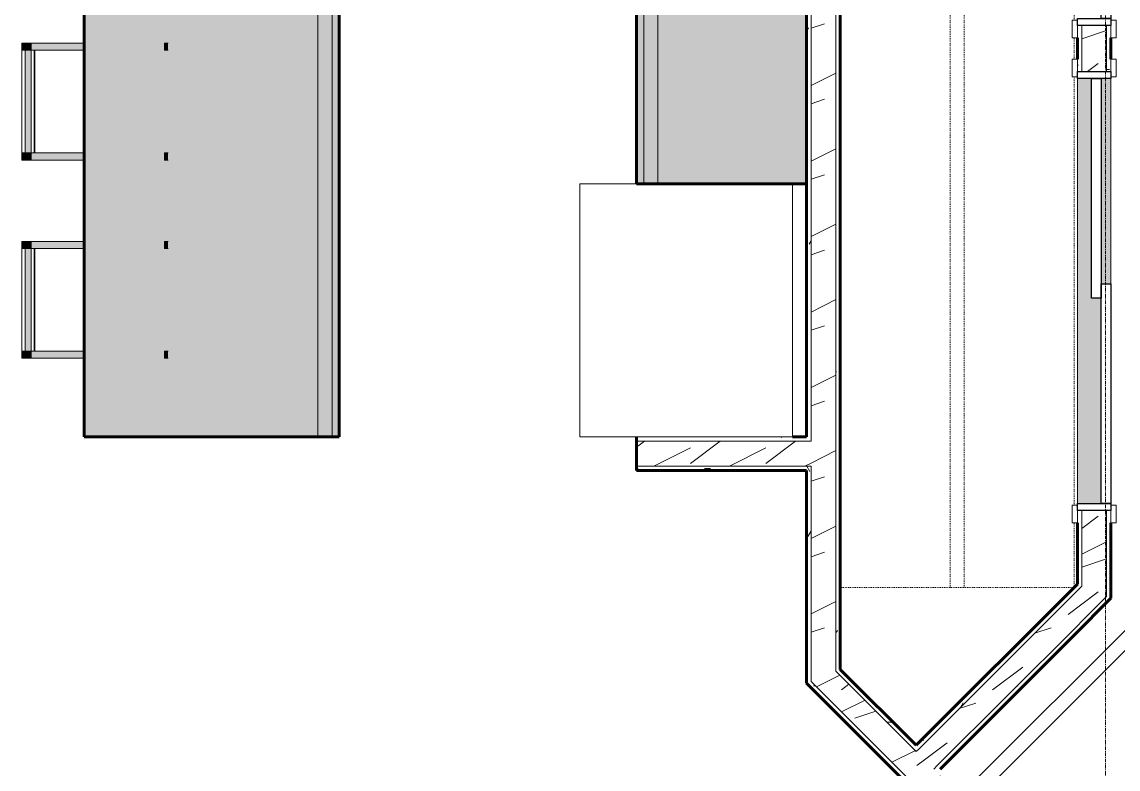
# Model space of a CAD drawing. Header units: inches. Extents: x -4061 to -1937, y 10959 to 12323.
# Drawn here: x -3634.3 to -3479.5, y 11892.3 to 11997.8 of the extents above; entities that cross this region are included whole.
import ezdxf

# ---------------------------------------------------------------- set-up
doc = ezdxf.new("R2010")
doc.units = ezdxf.units.IN
doc.header["$MEASUREMENT"] = 0
doc.linetypes.add('Dash', pattern=[0.25, 0.125, -0.125])
doc.linetypes.add('Grid Line 1_2_', pattern=[0.875, 0.5, -0.125, 0.125, -0.125])
for name, color, linetype, lineweight in [('0-1', 7, 'Continuous', 5), ('0-2', 250, 'Continuous', 9), ('A-DOOR-1', 250, 'Continuous', 9), ('A-DOOR-2', 50, 'Continuous', 30), ('A-DOOR-FRAM-1', 50, 'Continuous', 30), ('A-WALL-1', 8, 'Continuous', 5), ('A-WALL-2', 10, 'Continuous', 60), ('A-WALL-3', 7, 'Continuous', 18), ('A-WALL-PATT-1', 250, 'Continuous', 9), ('A-WALL-PATT-2', 253, 'Continuous', 9), ('I-FURN-1', 250, 'Continuous', 9), ('I-FURN-2', 9, 'Continuous', 9), ('Q-CASE-1', 9, 'Continuous', 9), ('Q-CASE-2', 10, 'Continuous', 60), ('Q-CASE-3', 250, 'Continuous', 9), ('Q-CASE-HDLN-1', 250, 'Dash', 9), ('Q-SPCQ-1', 250, 'Continuous', 9), ('S-GRID-1', 1, 'Grid Line 1_2_', 9)]:
    doc.layers.add(name, color=color, linetype=linetype, lineweight=lineweight)
pattern_1 = [(0, (0, 0), (20.48, 5.12), [0.845, -14.515, 0.845, -14.515, -81.92]), (0, (0, 0), (20.48, 5.12), [-30.72, 0.845, -29.875, 0.845, -14.515, -35.84]), (0, (0, 0), (20.48, 5.12), [-76.8, 0.845, -9.395, 0.845, -24.755]), (120, (7.68, 2.56), (-14.67405, 15.1762003), [0.845, -14.515, 0.845, -14.515, -81.92]), (120, (7.68, 2.56), (-14.67405, 15.1762003), [-30.72, 0.845, -29.875, 0.845, -14.515, -35.84]), (120, (7.68, 2.56), (-14.67405, 15.1762003), [-76.8, 0.845, -9.395, 0.845, -24.755]), (240, (10.24, 12.8), (-5.80595, -20.2962003), [0.845, -14.515, 0.845, -14.515, -81.92]), (240, (10.24, 12.8), (-5.80595, -20.2962003), [-30.72, 0.845, -29.875, 0.845, -14.515, -35.84]), (240, (10.24, 12.8), (-5.80595, -20.2962003), [-76.8, 0.845, -9.395, 0.845, -24.755])]
pattern_2 = [(216.87, (4.265, 10.662), (31.9871619, 21.32545714), [5.331, -47.981]), (206.565, (10.662, 7.464), (-10.662476, -10.6620098), [11.921, -11.921]), (198.435, (10.662, 2.132), (-21.32449365, -10.6625869), [6.744, -26.974])]

# ---------------------------------------------------------------- blocks, each defined once
blk = doc.blocks.new('OD_CW_Closet - OD_CW_Closet-2062652-ENLARGED RCP - 3RD FLOOR PLAN - EAST')
at = {"layer": 'Q-CASE-HDLN-1'}
for p, q in [((0.74, 9), (35.48, 9)), ((0.74, -22.16), (0.74, 7.84)), ((37.98, 9), (80.48, 9)), ((82.98, 9), (85.98, 9)), ((88.48, 9), (148.98, 9)), ((151.48, 9), (160.63, 9)), ((160.64, 8.99), (160.64, -24)), ((0.74, -6.5), (160.64, -6.5)), ((0.74, -8.5), (160.64, -8.5))]:
    blk.add_line(p, q, dxfattribs=at)
blk = doc.blocks.new('FOLDING_SLIDING CLOSET - 60_ x 80_-1494136-ENLARGED RCP - 3RD FLOOR PLAN - EAST')
at = {"layer": 'A-DOOR-1'}
for p, q in [((-32.75, 3.25), (-30.25, 3.25)), ((-32.75, 2.5), (-32.75, 3.25)), ((-30.25, 3.25), (-30.25, 2.5)), ((30.25, 3.25), (32.75, 3.25)), ((30.25, 2.5), (30.25, 3.25)), ((32.75, 3.25), (32.75, 2.5)), ((-30.25, 2.5), (-32.75, 2.5)), ((32.75, 2.5), (30.25, 2.5)), ((-32.75, -2.25), (-30.25, -2.25)), ((-32.75, -3), (-32.75, -2.25)), ((-30.25, -3), (-32.75, -3)), ((-30.25, -2.25), (-30.25, -3)), ((30.25, -2.25), (32.75, -2.25)), ((30.25, -3), (30.25, -2.25)), ((32.75, -3), (30.25, -3)), ((32.75, -2.25), (32.75, -3))]:
    blk.add_line(p, q, dxfattribs=at)
at = {"layer": 'A-DOOR-2'}
for p, q in [((-1, 0.5), (30, 0.5)), ((-1, -0.88), (-1, 0.5)), ((30, 0.5), (30, -0.88)), ((-30, -0.88), (1, -0.88)), ((-30, -2.25), (-30, -0.88)), ((30, -0.88), (-1, -0.88)), ((1, -0.88), (1, -2.25)), ((1, -2.25), (-30, -2.25))]:
    blk.add_line(p, q, dxfattribs=at)
at = {"layer": 'A-DOOR-FRAM-1'}
for p, q in [((-31, 2.5), (-30, 2.5)), ((-31, -2.25), (-31, 2.5)), ((-30, 2.5), (-30, -2.25)), ((30, 2.5), (31, 2.5)), ((30, -2.25), (30, 2.5)), ((31, 2.5), (31, -2.25)), ((-30, -2.25), (-31, -2.25)), ((31, -2.25), (30, -2.25))]:
    blk.add_line(p, q, dxfattribs=at)
blk = doc.blocks.new('FOLDING_SLIDING CLOSET - 42_ x 80_-1372841-ENLARGED RCP - 3RD FLOOR PLAN - EAST')
at = {"layer": 'A-DOOR-1'}
for p, q in [((-23.75, 3.25), (-21.25, 3.25)), ((-23.75, 2.5), (-23.75, 3.25)), ((-21.25, 3.25), (-21.25, 2.5)), ((21.25, 3.25), (23.75, 3.25)), ((21.25, 2.5), (21.25, 3.25)), ((23.75, 3.25), (23.75, 2.5)), ((-21.25, 2.5), (-23.75, 2.5)), ((23.75, 2.5), (21.25, 2.5)), ((-23.75, -2.25), (-21.25, -2.25)), ((-23.75, -3), (-23.75, -2.25)), ((-21.25, -3), (-23.75, -3)), ((-21.25, -2.25), (-21.25, -3)), ((21.25, -2.25), (23.75, -2.25)), ((21.25, -3), (21.25, -2.25)), ((23.75, -3), (21.25, -3)), ((23.75, -2.25), (23.75, -3))]:
    blk.add_line(p, q, dxfattribs=at)
at = {"layer": 'A-DOOR-2'}
for p, q in [((-1, 0.5), (21, 0.5)), ((-1, -0.88), (-1, 0.5)), ((21, 0.5), (21, -0.88)), ((-21, -0.88), (1, -0.88)), ((-21, -2.25), (-21, -0.88)), ((21, -0.88), (-1, -0.88)), ((1, -0.88), (1, -2.25)), ((1, -2.25), (-21, -2.25))]:
    blk.add_line(p, q, dxfattribs=at)
at = {"layer": 'A-DOOR-FRAM-1'}
for p, q in [((-22, 2.5), (-21, 2.5)), ((-22, -2.25), (-22, 2.5)), ((-21, 2.5), (-21, -2.25)), ((21, 2.5), (22, 2.5)), ((21, -2.25), (21, 2.5)), ((22, 2.5), (22, -2.25)), ((-21, -2.25), (-22, -2.25)), ((22, -2.25), (21, -2.25))]:
    blk.add_line(p, q, dxfattribs=at)
blk = doc.blocks.new('Single-Flush - 36_ x 84_-1372824-ENLARGED RCP - 3RD FLOOR PLAN - EAST')
at = {"layer": 'A-DOOR-1'}
blk.add_arc((18, -2.37), 36.07, 180, 266.8211, dxfattribs=at)
at = {"layer": 'A-DOOR-2'}
for p, q in [((16, -2.37), (16, -38.39)), ((18, -2.37), (16, -2.37)), ((18, -2.37), (18, -38.39)), ((18, -38.39), (16, -38.39))]:
    blk.add_line(p, q, dxfattribs=at)
blk = doc.blocks.new('Refrigerator_-_Side-by-Side_6047 - 36_ X 30_-345559-ENLARGED RCP - 3RD FLOOR PLAN - EAST')
at = {"layer": 'Q-SPCQ-1'}
for p, q in [((17.87, 14.42), (-17.88, 14.42)), ((-17.88, 14.42), (-17.88, -15.58)), ((17.87, -15.58), (17.87, 14.42)), ((-17.88, -15.58), (17.87, -15.58))]:
    blk.add_line(p, q, dxfattribs=at)
blk = doc.blocks.new('OD_CW_Base Cabinet - OD_CW_Base Cabinet-1985825-ENLARGED RCP - 3RD FLOOR PLAN - EAST')
at = {"layer": 'Q-CASE-1'}
h = blk.add_hatch(color=256, dxfattribs=at)
h.paths.add_polyline_path([(0.74, -1), (44.83, -1), (44.83, 0), (0.74, 0)], flags=0)
h.paths.add_polyline_path([(68.83, -1), (135.51, -1), (135.51, 0), (68.83, 0)], flags=0)
h = blk.add_hatch(color=256, dxfattribs=at)
h.paths.add_polyline_path([(0.74, -3), (44.83, -3), (44.83, -1), (0.74, -1)], flags=0)
h.paths.add_polyline_path([(68.83, -3), (135.51, -3), (135.51, -1), (68.83, -1)], flags=0)
blk.add_hatch(color=256, dxfattribs=at).paths.add_polyline_path([(0.74, -13.28), (0.74, -24), (135.51, -24), (135.51, -3), (0.74, -3)], flags=0)
at = {"layer": 'Q-CASE-2'}
for p, q in [((0.74, -24), (0.74, 0)), ((0.74, 0), (135.51, 0)), ((135.51, 0), (135.51, -24)), ((135.51, -24), (0.74, -24))]:
    blk.add_line(p, q, dxfattribs=at)
at = {"layer": 'Q-CASE-3'}
for p, q in [((44.83, 0), (0.74, 0)), ((44.83, -1), (0.74, -1)), ((44.83, -1), (0.74, -1)), ((135.51, 0), (68.83, 0)), ((135.51, -1), (68.83, -1)), ((135.51, -1), (68.83, -1)), ((135.51, -1), (135.51, 0)), ((135.51, -3), (135.51, -1)), ((0.74, -3), (0.74, -24)), ((135.51, -3), (0.74, -3)), ((135.51, -24), (135.51, -3)), ((135.51, -24), (0.74, -24))]:
    blk.add_line(p, q, dxfattribs=at)
blk = doc.blocks.new('OD_CW_Base Cabinet - OD_CW_Base Cabinet-1985826-ENLARGED RCP - 3RD FLOOR PLAN - EAST')
at = {"layer": 'Q-CASE-1'}
h = blk.add_hatch(color=256, dxfattribs=at)
h.paths.add_polyline_path([(129.26, 11), (129.26, 12), (66, 12), (66.02, 11), (107.75, 11)], flags=0)
h.paths.add_polyline_path([(42, 11.18), (42, 12), (0.74, 12), (0.74, 11), (42, 11)], flags=0)
h = blk.add_hatch(color=256, dxfattribs=at)
h.paths.add_polyline_path([(129.26, 9), (129.26, 11), (66, 11), (66, 9), (106.61, 9)], flags=0)
h.paths.add_polyline_path([(42, 9), (42, 11), (0.74, 11), (0.74, 9), (39.9, 9)], flags=0)
h = blk.add_hatch(color=256, dxfattribs=at)
h.paths.add_polyline_path([(129.26, -24), (129.26, 9), (0.74, 9), (0.74, -24), (105.67, -24)], flags=0)
h.paths.add_polyline_path([(118.17, -12.64), (118.17, -12.64), (117.17, -12.64), (117.17, -12.14), (118.17, -12.14)], flags=0)
h.paths.add_polyline_path([(102.67, -12.64), (102.67, -12.64), (101.67, -12.64), (101.67, -12.14), (102.67, -12.14)], flags=0)
h.paths.add_polyline_path([(90.17, -12.64), (89.17, -12.64), (89.17, -12.14), (90.17, -12.14), (90.17, -12.64)], flags=0)
h.paths.add_polyline_path([(74.67, -12.64), (73.67, -12.64), (73.67, -12.14), (74.67, -12.14), (74.67, -12.64)], flags=0)
h.paths.add_polyline_path([(58.95, -12.14), (58.95, -12.64), (57.95, -12.64), (57.95, -12.14)], flags=0)
h.paths.add_polyline_path([(43.45, -12.64), (43.45, -12.64), (42.45, -12.64), (42.45, -12.14), (43.45, -12.14)], flags=0)
h.paths.add_polyline_path([(30.95, -12.64), (30.95, -12.64), (29.95, -12.64), (29.95, -12.14), (30.95, -12.14)], flags=0)
h.paths.add_polyline_path([(15.45, -12.64), (15.45, -12.64), (14.45, -12.64), (14.45, -12.14), (15.45, -12.14)], flags=0)
at = {"layer": 'Q-CASE-2'}
for p, q in [((0.74, -24), (0.74, 12)), ((0.74, 12), (129.26, 12)), ((129.26, 12), (129.26, -24)), ((129.26, -24), (0.74, -24))]:
    blk.add_line(p, q, dxfattribs=at)
at = {"layer": 'Q-CASE-3'}
for p, q in [((0.74, 12), (0.74, 11)), ((42, 12), (0.74, 12)), ((42, 11), (0.74, 11)), ((0.74, 11), (0.74, 9)), ((42, 11), (0.74, 11)), ((129.26, 12), (66, 12)), ((129.26, 11), (66, 11)), ((129.26, 11), (66, 11)), ((129.26, 11), (129.26, 12)), ((129.26, 9), (129.26, 11)), ((0.74, 9), (0.74, -24)), ((129.26, 9), (0.74, 9)), ((129.26, -24), (129.26, 9)), ((129.26, -24), (0.74, -24))]:
    blk.add_line(p, q, dxfattribs=at)
blk = doc.blocks.new('Bar_Stool_6722_1_ - Bar_Stool_6722_1_-V12-ENLARGED RCP - 3RD FLOOR PLAN - EAST')
at = {"layer": 'I-FURN-2'}
for points in [[(0, -0.46), (0, -0.75), (1, -0.75), (1, 0), (0, 0)], [(15.5, 0), (15.5, -0.75), (16.5, -0.75), (16.5, 0), (16, 0)], [(0, -0.75), (0, -1.3), (1, -1.3), (1, -0.75), (0, -0.75)], [(0, -1.3), (0, -8.78), (1, -8.78), (1, -1.3)], [(1, -0.75), (1, -1.3), (15.5, -1.3), (15.5, -0.46), (1, -0.46)], [(15.5, -1.3), (16.5, -1.3), (16.5, -0.75), (15.5, -0.75), (15.5, -0.94)], [(15.5, -8.08), (15.5, -8.78), (16.5, -8.78), (16.5, -1.3), (15.5, -1.3), (15.5, -1.83)], [(0, -20.63), (1, -20.63), (1, -20.14), (0, -20.14)], [(15.5, -20.63), (16.5, -20.63), (16.5, -20.14), (15.5, -20.14)]]:
    blk.add_hatch(color=256, dxfattribs=at).paths.add_polyline_path(points, flags=0)
at = {"layer": 'I-FURN-1'}
for p, q in [((0, 0), (0, -0.75)), ((0, 0), (1, 0)), ((1, -0.75), (1, 0)), ((0, -0.75), (0, -1.3)), ((1, -0.75), (0, -0.75)), ((0, -1.3), (0, -8.78)), ((1, -1.3), (0, -1.3)), ((15.5, 0), (1, 0)), ((15.5, -0.46), (1, -0.46)), ((1, -1.3), (1, -0.75)), ((1, -1.3), (15.5, -1.3)), ((1, -8.78), (1, -1.3)), ((15.5, 0), (15.5, -0.75)), ((15.5, 0), (16.5, 0)), ((15.5, -0.75), (15.5, -1.3)), ((16.5, -0.75), (15.5, -0.75)), ((15.5, -1.3), (15.5, -8.78)), ((16.5, -1.3), (15.5, -1.3)), ((16.5, -0.75), (16.5, 0)), ((16.5, -1.3), (16.5, -0.75)), ((16.5, -8.78), (16.5, -1.3)), ((15.5, -1.73), (1, -1.73)), ((15.5, -1.83), (1, -1.83)), ((0, -20.14), (0, -20.63)), ((1, -20.14), (0, -20.14)), ((1, -20.63), (1, -20.14)), ((15.5, -20.14), (15.5, -20.63)), ((16.5, -20.14), (15.5, -20.14)), ((16.5, -20.63), (16.5, -20.14))]:
    blk.add_line(p, q, dxfattribs=at)
blk = doc.blocks.new('Bar_Stool_6722_1_ - Bar_Stool_6722_1_-V14-ENLARGED RCP - 3RD FLOOR PLAN - EAST')
at = {"layer": 'I-FURN-2'}
for points in [[(1, 20.63), (0, 20.63), (0, 20.14), (1, 20.14)], [(16.5, 20.14), (16.5, 20.63), (15.5, 20.63), (15.5, 20.14)], [(1, 1.3), (1, 8.78), (0, 8.78), (0, 1.3)], [(16.5, 1.83), (16.5, 8.78), (15.5, 8.78), (15.5, 1.3), (16.5, 1.3)], [(1, 0.75), (1, 1.3), (0, 1.3), (0, 0.75), (1, 0.75)], [(1, 0.46), (1, 0.75), (0, 0.75), (0, 0), (1, 0)], [(15.5, 1.3), (1, 1.3), (1, 0.46), (15.5, 0.46), (15.5, 1.3)], [(16.5, 0.75), (16.5, 1.3), (15.5, 1.3), (15.5, 0.75), (16.5, 0.75)], [(16.5, 0.46), (16.5, 0.75), (15.5, 0.75), (15.5, 0), (16.5, 0)]]:
    blk.add_hatch(color=256, dxfattribs=at).paths.add_polyline_path(points, flags=0)
at = {"layer": 'I-FURN-1'}
for p, q in [((0, 20.63), (0, 20.14)), ((0, 20.14), (1, 20.14)), ((1, 20.14), (1, 20.63)), ((15.5, 20.63), (15.5, 20.14)), ((15.5, 20.14), (16.5, 20.14)), ((16.5, 20.14), (16.5, 20.63)), ((0, 8.78), (0, 1.3)), ((1, 1.3), (1, 8.78)), ((15.5, 8.78), (15.5, 1.3)), ((16.5, 1.3), (16.5, 8.78)), ((1, 1.83), (15.5, 1.83)), ((1, 1.73), (15.5, 1.73)), ((0, 1.3), (1, 1.3)), ((0, 1.3), (0, 0.75)), ((0, 0.75), (0, 0)), ((0, 0.75), (1, 0.75)), ((15.5, 1.3), (1, 1.3)), ((1, 0.75), (1, 1.3)), ((1, 0), (1, 0.75)), ((1, 0.46), (15.5, 0.46)), ((15.5, 1.3), (16.5, 1.3)), ((15.5, 1.3), (15.5, 0.75)), ((15.5, 0.75), (15.5, 0)), ((15.5, 0.75), (16.5, 0.75)), ((16.5, 0), (15.5, 0)), ((16.5, 0.75), (16.5, 1.3)), ((16.5, 0), (16.5, 0.75)), ((1, 0), (0, 0)), ((1, 0), (15.5, 0))]:
    blk.add_line(p, q, dxfattribs=at)
blk = doc.blocks.new('CTR - 1st Phase - Unit Layouts_rvt-1-ENLARGED RCP - 3RD FLOOR PLAN - EAST')
at = {"layer": 'A-WALL-1'}
h = blk.add_hatch(color=256, dxfattribs=at)
h.paths.add_polyline_path([(-3481.91, 11929.79), (-3481.91, 11958.79), (-3483.29, 11958.79), (-3483.29, 11989.79), (-3485.29, 11989.79), (-3485.29, 11929.79), (-3484.6, 11929.79)], flags=0)
h.paths.add_polyline_path([(-3481.91, 11960.79), (-3480.54, 11960.79), (-3480.54, 11989.79), (-3481.91, 11989.79), (-3481.91, 11962.79)], flags=0)
at = {"layer": 'A-WALL-PATT-1'}
h = blk.add_hatch(dxfattribs=at)
h.set_pattern_fill('FP_1', color=256, style=0, pattern_type=2)
h.set_pattern_definition(pattern_1)
h.paths.add_polyline_path([(-3522.87, 11903.76), (-3522.87, 11935.06), (-3523.5, 11935.06), (-3523.5, 11904.38)], flags=0)
h.paths.add_polyline_path([(-3522.87, 11938.56), (-3522.87, 12110.34), (-3523.5, 12110.34), (-3523.5, 11938.56)], flags=0)
h = blk.add_hatch(dxfattribs=at)
h.set_pattern_fill('FP_1', color=256, style=0, pattern_type=2)
h.set_pattern_definition(pattern_1)
h.paths.add_polyline_path([(-3518.75, 11905.47), (-3518.75, 12078.41), (-3519.37, 12078.41), (-3519.37, 11906.09)], flags=0)
h.paths.add_polyline_path([(-3518.75, 12081.91), (-3518.75, 12110.34), (-3519.37, 12110.34), (-3519.37, 12081.91), (-3518.88, 12081.91)], flags=0)
h = blk.add_hatch(dxfattribs=at)
h.set_pattern_fill('FP_1', color=256, style=0, pattern_type=2)
h.set_pattern_definition(pattern_1)
h.paths.add_polyline_path([(-3485.29, 11917.47), (-3484.66, 11918.1), (-3484.66, 11928.79), (-3485.29, 11928.79), (-3485.29, 11918.1)], flags=0)
h.paths.add_polyline_path([(-3485.29, 11990.79), (-3484.66, 11990.79), (-3484.66, 11997.29), (-3485.29, 11997.29), (-3485.29, 11992.54)], flags=0)
h.paths.add_polyline_path([(-3485.29, 12041.29), (-3484.66, 12041.29), (-3484.66, 12078.41), (-3485.29, 12078.41), (-3485.29, 12043.03)], flags=0)
h.paths.add_polyline_path([(-3484.66, 12081.91), (-3484.66, 12110.34), (-3485.29, 12110.34), (-3485.29, 12081.91)], flags=0)
h = blk.add_hatch(dxfattribs=at)
h.set_pattern_fill('FP_1', color=256, style=0, pattern_type=2)
h.set_pattern_definition(pattern_1)
h.paths.add_polyline_path([(-3481.16, 11915.77), (-3480.54, 11916.39), (-3480.54, 11928.79), (-3481.16, 11928.79), (-3481.16, 11916.39)], flags=0)
h.paths.add_polyline_path([(-3481.16, 11990.79), (-3480.54, 11990.79), (-3480.54, 11997.29), (-3481.16, 11997.29), (-3481.16, 11992.54)], flags=0)
h.paths.add_polyline_path([(-3481.16, 12041.29), (-3480.54, 12041.29), (-3480.56, 12110.34), (-3481.16, 12110.34), (-3481.16, 12043.03)], flags=0)
h = blk.add_hatch(dxfattribs=at)
h.set_pattern_fill('FP_1', color=256, style=0, pattern_type=2)
h.set_pattern_definition(pattern_1)
h.paths.add_polyline_path([(-3523.5, 11938.56), (-3523.5, 11939.19), (-3547.5, 11939.19), (-3547.5, 11938.56), (-3525.5, 11938.56)], flags=0)
h = blk.add_hatch(dxfattribs=at)
h.set_pattern_fill('FP_1', color=256, style=0, pattern_type=2)
h.set_pattern_definition(pattern_1)
h.paths.add_polyline_path([(-3525.5, 11934.44), (-3523.5, 11934.44), (-3523.5, 11935.06), (-3547.5, 11935.06), (-3547.5, 11934.44), (-3534.21, 11934.44)], flags=0)
h = blk.add_hatch(dxfattribs=at)
h.set_pattern_fill('FP_1', color=256, style=0, pattern_type=2)
h.set_pattern_definition(pattern_1)
h.paths.add_polyline_path([(-3507.58, 11895.18), (-3485.29, 11917.47), (-3485.29, 11918.36), (-3508.02, 11895.62)], flags=0)
h = blk.add_hatch(dxfattribs=at)
h.set_pattern_fill('FP_1', color=256, style=0, pattern_type=2)
h.set_pattern_definition(pattern_1)
h.paths.add_polyline_path([(-3504.66, 11892.26), (-3481.16, 11915.77), (-3481.16, 11916.65), (-3505.11, 11892.71)], flags=0)
h = blk.add_hatch(dxfattribs=at)
h.set_pattern_fill('FP_1', color=256, style=0, pattern_type=2)
h.set_pattern_definition(pattern_1)
h.paths.add_polyline_path([(-3468.19, 11855.79), (-3475.94, 11863.54), (-3476.38, 11863.1), (-3469.07, 11855.79), (-3468.45, 11855.79)], flags=0)
h.paths.add_polyline_path([(-3501.83, 11888.55), (-3501.39, 11888.99), (-3505.11, 11892.71), (-3505.55, 11892.26), (-3502.28, 11888.99)], flags=0)
h.paths.add_polyline_path([(-3508.02, 11894.74), (-3507.58, 11895.18), (-3518.75, 11906.35), (-3518.75, 11905.47), (-3512.92, 11899.63)], flags=0)
h = blk.add_hatch(dxfattribs=at)
h.set_pattern_fill('FP_1', color=256, style=0, pattern_type=2)
h.set_pattern_definition(pattern_1)
h.paths.add_polyline_path([(-3470.78, 11851.66), (-3469.9, 11851.66), (-3478.85, 11860.62), (-3479.3, 11860.18), (-3472.9, 11853.78)], flags=0)
h.paths.add_polyline_path([(-3504.75, 11885.64), (-3504.31, 11886.08), (-3522.87, 11904.64), (-3522.85, 11903.74), (-3505.19, 11886.08)], flags=0)
at = {"layer": 'A-WALL-PATT-2'}
h = blk.add_hatch(dxfattribs=at)
h.set_pattern_fill('FP_2', color=256, style=0, pattern_type=2)
h.set_pattern_definition(pattern_2)
h.paths.add_polyline_path([(-3519.37, 11901.14), (-3519.37, 12110.34), (-3522.87, 12110.34), (-3522.87, 11904.64), (-3519.39, 11901.16)], flags=0)
h = blk.add_hatch(dxfattribs=at)
h.set_pattern_fill('FP_2', color=256, style=0, pattern_type=2)
h.set_pattern_definition(pattern_2)
h.paths.add_polyline_path([(-3484.66, 11913.15), (-3481.16, 11916.65), (-3481.16, 11928.79), (-3484.66, 11928.79), (-3484.66, 11916.65)], flags=0)
h.paths.add_polyline_path([(-3481.16, 11990.79), (-3481.16, 11997.29), (-3484.66, 11997.29), (-3484.66, 11990.79)], flags=0)
h.paths.add_polyline_path([(-3484.66, 12041.29), (-3481.16, 12041.29), (-3481.16, 12110.34), (-3484.66, 12110.34), (-3484.66, 12043.03)], flags=0)
h = blk.add_hatch(dxfattribs=at)
h.set_pattern_fill('FP_2', color=256, style=0, pattern_type=2)
h.set_pattern_definition(pattern_2)
h.paths.add_polyline_path([(-3534.21, 11935.06), (-3522.87, 11935.06), (-3522.87, 11938.56), (-3547.5, 11938.56), (-3547.5, 11935.06), (-3544.5, 11935.06)], flags=0)
h = blk.add_hatch(dxfattribs=at)
h.set_pattern_fill('FP_2', color=256, style=0, pattern_type=2)
h.set_pattern_definition(pattern_2)
h.paths.add_polyline_path([(-3505.55, 11892.26), (-3484.66, 11913.15), (-3484.66, 11918.1), (-3508.02, 11894.74), (-3505.56, 11892.27)], flags=0)
h = blk.add_hatch(dxfattribs=at)
h.set_pattern_fill('FP_2', color=256, style=0, pattern_type=2)
h.set_pattern_definition(pattern_2)
h.paths.add_polyline_path([(-3473.4, 11855.16), (-3468.45, 11855.16), (-3476.38, 11863.1), (-3478.85, 11860.62), (-3474.02, 11855.79)], flags=0)
h.paths.add_polyline_path([(-3504.31, 11886.08), (-3501.83, 11888.55), (-3519.37, 11906.09), (-3519.37, 11901.14), (-3504.75, 11886.52)], flags=0)
at = {"layer": 'A-WALL-2'}
for p, q in [((-3518.75, 12077.79), (-3518.75, 11906.35)), ((-3485.29, 11992.54), (-3485.29, 11995.54)), ((-3480.54, 11995.54), (-3480.54, 11992.54)), ((-3523.5, 11939.19), (-3523.5, 11974.94)), ((-3547.5, 11934.44), (-3547.5, 11939.19)), ((-3525.5, 11939.19), (-3523.5, 11939.19)), ((-3523.5, 11934.44), (-3547.5, 11934.44)), ((-3523.5, 11904.38), (-3523.5, 11934.44)), ((-3485.29, 11918.36), (-3485.29, 11927.04)), ((-3480.54, 11927.04), (-3480.54, 11916.39)), ((-3508.02, 11895.62), (-3485.29, 11918.36)), ((-3480.54, 11916.39), (-3481.16, 11915.77)), ((-3481.16, 11915.77), (-3485.29, 11911.64)), ((-3485.29, 11911.64), (-3504.66, 11892.26)), ((-3518.75, 11906.35), (-3508.02, 11895.62)), ((-3522.87, 11903.76), (-3523.5, 11904.38)), ((-3518.75, 11899.63), (-3522.87, 11903.76)), ((-3504.75, 11885.64), (-3518.75, 11899.63))]:
    blk.add_line(p, q, dxfattribs=at)
at = {"layer": 'A-WALL-3'}
for p, q in [((-3522.87, 12110.34), (-3522.87, 11938.56)), ((-3519.37, 12078.41), (-3519.37, 11906.09)), ((-3484.66, 11997.29), (-3484.66, 11990.79)), ((-3481.16, 11997.29), (-3481.16, 11990.79)), ((-3485.29, 11989.79), (-3485.29, 11929.79)), ((-3480.54, 11960.79), (-3480.54, 11989.79)), ((-3523.5, 11938.56), (-3547.5, 11938.56)), ((-3523.5, 11938.56), (-3522.87, 11938.56)), ((-3523.5, 11935.06), (-3547.5, 11935.06)), ((-3523.5, 11935.06), (-3522.87, 11935.06)), ((-3522.87, 11935.06), (-3522.87, 11904.64)), ((-3484.66, 11928.79), (-3484.66, 11918.1)), ((-3481.16, 11928.79), (-3481.16, 11916.65)), ((-3485.29, 11917.47), (-3484.66, 11918.1)), ((-3485.29, 11917.47), (-3507.58, 11895.18)), ((-3484.66, 11913.15), (-3481.16, 11916.65)), ((-3485.29, 11912.52), (-3484.66, 11913.15)), ((-3485.29, 11912.52), (-3505.11, 11892.71)), ((-3519.37, 11906.09), (-3518.75, 11905.47)), ((-3518.75, 11905.47), (-3508.02, 11894.74)), ((-3522.87, 11904.64), (-3519.37, 11901.14)), ((-3519.37, 11901.14), (-3518.75, 11900.52)), ((-3518.75, 11900.52), (-3504.31, 11886.08)), ((-3508.02, 11894.74), (-3507.58, 11895.18)), ((-3505.55, 11892.26), (-3505.11, 11892.71))]:
    blk.add_line(p, q, dxfattribs=at)
at = {"layer": '0-2'}
for name, p, rotation in [('OD_CW_Base Cabinet - OD_CW_Base Cabinet-1985825-ENLARGED RCP - 3RD FLOOR PLAN - EAST', (-3547.5, 11974.2), 89.99999999999419), ('OD_CW_Closet - OD_CW_Closet-2062652-ENLARGED RCP - 3RD FLOOR PLAN - EAST', (-3494.75, 12078.53), 269.9999999999914), ('OD_CW_Base Cabinet - OD_CW_Base Cabinet-1985826-ENLARGED RCP - 3RD FLOOR PLAN - EAST', (-3601.5, 12068.45), 270.0000000000942), ('FOLDING_SLIDING CLOSET - 42_ x 80_-1372841-ENLARGED RCP - 3RD FLOOR PLAN - EAST', (-3482.79, 12019.29), 89.99999999999237), ('Bar_Stool_6722_1_ - Bar_Stool_6722_1_-V12-ENLARGED RCP - 3RD FLOOR PLAN - EAST', (-3634.27, 11978.28), 90.00000000010003), ('FOLDING_SLIDING CLOSET - 60_ x 80_-1494136-ENLARGED RCP - 3RD FLOOR PLAN - EAST', (-3482.79, 11959.79), 89.99999999999237), ('Refrigerator_-_Side-by-Side_6047 - 36_ X 30_-345559-ENLARGED RCP - 3RD FLOOR PLAN - EAST', (-3539.92, 11957.06), 269.9999999999943), ('Bar_Stool_6722_1_ - Bar_Stool_6722_1_-V14-ENLARGED RCP - 3RD FLOOR PLAN - EAST', (-3634.27, 11966.78), 270.0000000001016), ('Single-Flush - 36_ x 84_-1372824-ENLARGED RCP - 3RD FLOOR PLAN - EAST', (-3490.34, 11874.59), 134.9999999999904)]:
    blk.add_blockref(name, p, dxfattribs=dict(at, rotation=rotation))
blk = doc.blocks.new('CTR - 1st Phase - Shell_rvt-1-ENLARGED RCP - 3RD FLOOR PLAN - EAST')
at = {"layer": 'S-GRID-1'}
blk.add_line((-3481.32, 10958.72), (-3481.32, 12290.35), dxfattribs=at)

msp = doc.modelspace()

# ---------------------------------------------------------------- block references
at = {"layer": '0-1'}
for name in ['CTR - 1st Phase - Shell_rvt-1-ENLARGED RCP - 3RD FLOOR PLAN - EAST', 'CTR - 1st Phase - Unit Layouts_rvt-1-ENLARGED RCP - 3RD FLOOR PLAN - EAST']:
    msp.add_blockref(name, (0, 0), dxfattribs=at)

doc.saveas('drawing.dxf')
